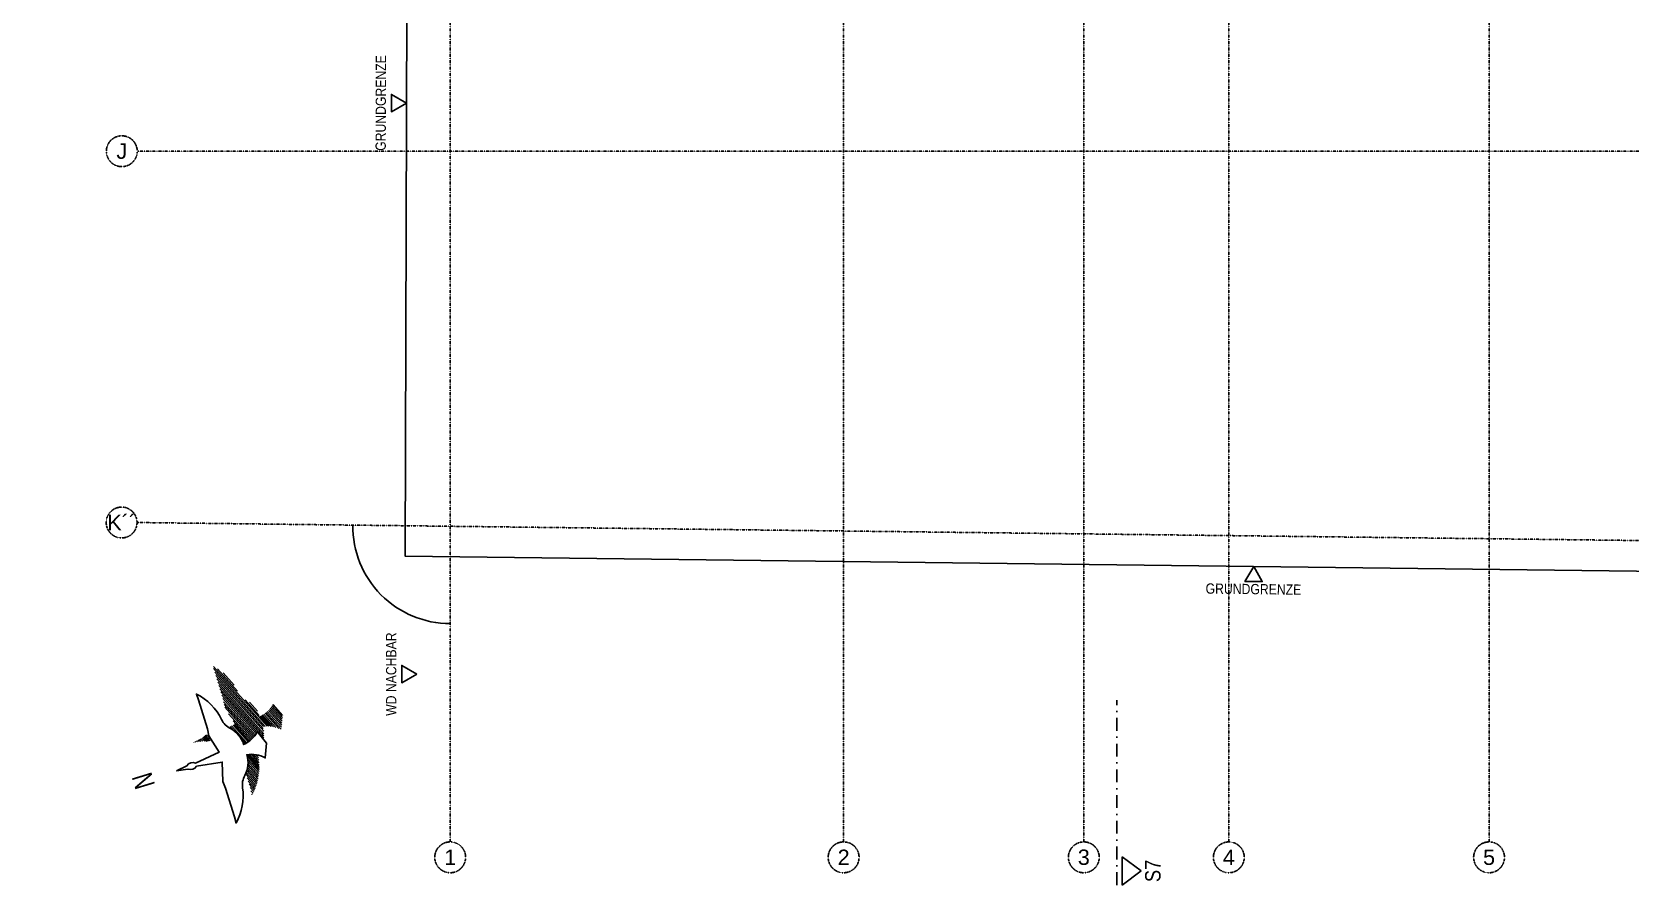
# Model space of a CAD drawing. Header units: millimetres. Extents: x -1798295 to -1733564, y -52013 to 52701.
# Drawn here: x -1769729 to -1754193, y -28885 to -20586 of the extents above; entities that cross this region are included whole.
import ezdxf
from ezdxf.enums import TextEntityAlignment as Align

# ---------------------------------------------------------------- set-up
doc = ezdxf.new("R2010")
doc.units = ezdxf.units.MM
for name, pattern in [('DASHDOT', [1, 0.5, -0.25, 0, -0.25]), ('STRICHPUNKT', [1, 0.5, -0.25, 0, -0.25]), ('STRICHPUNKTX2', [2, 1, -0.5, 0, -0.5])]:
    doc.linetypes.add(name, pattern=pattern)
for name, color, linetype in [('01-SCH-G00-L03-M0', 8, 'STRICHPUNKTX2'), ('02-ANS-G00-L03-M0', 8, 'Continuous'), ('02-AXO-G00-L03-M0', 8, 'STRICHPUNKT'), ('02-DIM-G00-L03-ACHSEN', 8, 'Continuous'), ('07-TXT---------M0', 8, 'Continuous'), ('09-FIL-G00-L03-BLAU', 161, 'Continuous'), ('09-VER-G00-L03-GRUNDSTÜCKSGRENZE', 161, 'Continuous')]:
    doc.layers.add(name, color=color, linetype=linetype)
doc.styles.add('ARIAL', font='arial.ttf', dxfattribs={"width": 0.85})
doc.styles.add('NORM7', font='norm.shx', dxfattribs={"width": 0.65})
doc.styles.get("Standard").update_dxf_attribs({"font": 'arial.ttf'})
doc.dimstyles.new('pp chromy&schneider', dxfattribs={"dimscale": 0.005, "dimtxt": 25, "dimasz": 10, "dimexe": 0, "dimexo": 0, "dimgap": 5, "dimtad": 1, "dimdec": 1, "dimlfac": 100, "dimrnd": 0.1, "dimzin": 9, "dimdsep": 46, "dimtxsty": 'ARIAL', "dimblk": 'c&s kote', "dimcen": 0, "dimse1": 1, "dimse2": 1, "dimclrd": 8, "dimclrt": 8, "dimadec": 0, "dimazin": 0, "dimtfac": 0.75, "dimtdec": 1, "dimtix": 1, "dimtmove": 2, "dimatfit": 0, "dimldrblk": 'NONE', "dimfxl": 1, "dimtolj": 1, "dimlwd": -1, "dimarcsym": 0})

# ---------------------------------------------------------------- blocks, each defined once
blk = doc.blocks.new('01-HK3')
blk.add_lwpolyline([(0, 0), (0.0423, 0.0732), (-0.0423, 0.0732)], close=True)
at = {"color": 0, "style": 'ARIAL', "width": 0.85}
blk.add_attdef('HEIGHT', text='', height=0.05, dxfattribs=at).set_placement((0, 0.35), align=Align.TOP_CENTER)
blk = doc.blocks.new('*X74')
at = {"color": 0}
for p, q in [((18.51, 8.999), (18.515, 9.005)), ((18.516, 8.97), (18.528, 8.982)), ((18.522, 8.94), (18.54, 8.959)), ((18.527, 8.911), (18.553, 8.936)), ((18.533, 8.881), (18.566, 8.914)), ((18.536, 8.778), (18.606, 8.848)), ((18.539, 8.852), (18.578, 8.891)), ((18.539, 8.816), (18.591, 8.868)), ((18.542, 8.749), (18.626, 8.833)), ((18.554, 8.725), (18.642, 8.813)), ((18.569, 8.705), (18.654, 8.79)), ((18.653, 7.799), (19.461, 8.607)), ((18.655, 8.755), (18.661, 8.762)), ((18.688, 7.799), (19.517, 8.628)), ((18.721, 7.938), (19.349, 8.566)), ((18.725, 7.801), (19.573, 8.648)), ((18.745, 7.926), (19.405, 8.587)), ((18.767, 7.807), (19.629, 8.669)), ((18.814, 7.819), (19.685, 8.69)), ((18.848, 7.817), (19.741, 8.71)), ((18.854, 7.788), (19.803, 8.737)), ((18.858, 7.756), (19.838, 8.736)), ((19.436, 8.299), (19.802, 8.665)), ((19.535, 8.363), (19.738, 8.566)), ((18.553, 8.088), (18.832, 8.367)), ((18.568, 8.067), (18.845, 8.344)), ((18.583, 8.048), (18.857, 8.321)), ((18.6, 8.029), (18.917, 8.345)), ((18.618, 8.011), (19.038, 8.431)), ((18.637, 7.995), (19.145, 8.503)), ((18.656, 7.979), (19.192, 8.515)), ((18.677, 7.964), (19.24, 8.528)), ((18.699, 7.951), (19.293, 8.545)), ((18.742, 8.312), (18.82, 8.39)), ((18.785, 8.391), (18.808, 8.413)), ((17.767, 7.903), (17.894, 8.03)), ((17.794, 7.894), (17.95, 8.051)), ((17.821, 7.886), (18.006, 8.071)), ((17.849, 7.879), (18.041, 8.071)), ((17.877, 7.872), (18.069, 8.063)), ((17.907, 7.866), (18.097, 8.057)), ((17.937, 7.861), (18.128, 8.052)), ((17.968, 7.857), (18.161, 8.049)), ((18, 7.853), (18.196, 8.049)), ((18.033, 7.851), (18.234, 8.052)), ((18.068, 7.85), (18.276, 8.059)), ((18.103, 7.85), (18.325, 8.072)), ((18.14, 7.852), (18.35, 8.061)), ((18.179, 7.855), (18.355, 8.031)), ((18.526, 8.132), (18.55, 8.155)), ((18.539, 8.109), (18.629, 8.199)), ((19.037, 7.9), (19.293, 8.156)), ((19.107, 7.935), (19.256, 8.084)), ((17.667, 7.945), (17.679, 7.956)), ((17.691, 7.933), (17.73, 7.972)), ((17.716, 7.923), (17.782, 7.989)), ((17.741, 7.913), (17.838, 8.01)), ((18.219, 7.86), (18.358, 7.999)), ((18.262, 7.867), (18.359, 7.965)), ((18.304, 7.875), (18.358, 7.928)), ((18.342, 7.877), (18.352, 7.887)), ((18.82, 7.506), (19.097, 7.783)), ((18.829, 7.55), (19.08, 7.802)), ((18.845, 7.602), (19.064, 7.821)), ((18.854, 7.646), (19.05, 7.842)), ((18.854, 7.505), (19.114, 7.765)), ((18.858, 7.686), (19.036, 7.864)), ((18.859, 7.722), (19.023, 7.886)), ((18.889, 7.504), (19.133, 7.748)), ((18.923, 7.503), (19.152, 7.732)), ((18.957, 7.502), (19.173, 7.717)), ((18.992, 7.501), (19.194, 7.703)), ((19.026, 7.5), (19.216, 7.69)), ((19.061, 7.499), (19.24, 7.679))]:
    blk.add_line(p, q, dxfattribs=at)
blk = doc.blocks.new('nordente')
blk.add_line((-0.464, -0.529), (-0.461, -0.54))
blk.add_lwpolyline([(0.89, 0.003), (0.671, 0.036, 0.372109), (0.492, 0.036), (-0.006, 0.104), (0.091, 0.466), (0.077, 0.605), (0.077, 1.193), (0.084, 1.315, 0.167923), (-0.239, 0.696, -0.165355), (-0.351, 0.48, 0.21005), (-0.504, 0.107, -0.179114), (-0.831, 0.271), (-0.938, 0.003), (-0.831, -0.265, -0.179114), (-0.504, -0.102, 0.21005), (-0.351, -0.474, -0.165355), (-0.239, -0.69, 0.167923), (0.084, -1.309), (0.077, -1.188), (0.077, -0.599), (0.091, -0.46), (-0.006, -0.098), (0.492, -0.031, 0.372109), (0.671, -0.031)], format="xyb", close=True)
at = {"xscale": 1.124999999999997, "yscale": 1.124999999999997, "zscale": 1.124999999999997, "rotation": 249.7859252661306}
blk.add_blockref('*X74', (-1.902, 22.615), dxfattribs=at)
at = {"style": 'NORM7', "width": 0.75}
blk.add_text('N', height=0.394, rotation=270, dxfattribs=at).set_placement((1.368, 0.003), align=Align.CENTER)
blk = doc.blocks.new('schnittführung')
at = {"color": 4, "linetype": 'DASHDOT', "ltscale": 0.25}
blk.add_line((0.237, -0.138), (0.237, 1.662), dxfattribs=at)
blk.add_line((0.237, -0.138), (0.237, 1.662), dxfattribs=at)
blk.add_line((0.237, -0.138), (0.237, 1.662), dxfattribs=at)
at = {"color": 4}
blk.add_lwpolyline([(0.187, 0.138), (0.187, -0.138), (0, 0)], close=True, dxfattribs=at)
at = {"layer": '07-TXT---------M0', "color": 9, "style": 'ARIAL', "text_generation_flag": 6, "width": 0.85}
blk.add_attdef('SCHNITT', text='', height=0.15, rotation=270, dxfattribs=at).set_placement((-0.037, 0), align=Align.CENTER)
blk = doc.blocks.new('c&s kote')
at = {"color": 8}
for p, q in [((0, -2), (0, 2)), ((0, 2), (0, -2)), ((-2, 0), (2, 0)), ((2, 0), (-2, 0))]:
    blk.add_line(p, q, dxfattribs=at)
blk.add_circle((0, 0), 0.5, dxfattribs=at)
blk = doc.blocks.new('*D277')
at = {"layer": '02-DIM-G00-L03-ACHSEN', "color": 8, "transparency": 16777216}
blk.add_arc((-1737493, 3998), 378, 0.0076, 89.9924, dxfattribs=at)
at = {"layer": 'Defpoints', "color": 0, "transparency": 16777216}
for p in [(-1737493, 6462), (-1737166, 4187), (-1768783, 3998), (-1735093, 3998), (-1737493, -28466)]:
    blk.add_point(p, dxfattribs=at)
at = {"layer": '02-DIM-G00-L03-ACHSEN', "color": 8, "transparency": 16777216, "xscale": 0.05, "yscale": 0.05, "zscale": 0.05}
for p, rotation in [((-1737493, 4376), 179.9962138351538), ((-1737115, 3998), 270.0037875515814)]:
    blk.add_blockref('c&s kote', p, dxfattribs=dict(at, rotation=rotation))
at = {"layer": '02-DIM-G00-L03-ACHSEN', "color": 8, "transparency": 16777216, "insert": (-1737226, 4266), "char_height": 0.125, "attachment_point": 5, "rotation": 315, "style": 'ARIAL'}
blk.add_mtext('\\A1;90.00°', dxfattribs=at)
blk = doc.blocks.new('_None')
blk = doc.blocks.new('*D278')
at = {"layer": '02-DIM-G00-L03-ACHSEN', "color": 8, "transparency": 16777216}
blk.add_arc((-1765663, -25395), 947, 179.3155, 269.997, dxfattribs=at)
at = {"layer": 'Defpoints', "color": 0, "transparency": 16777216}
for p in [(-1765663, 6462), (-1768706, -25359), (-1735093, -25762), (-1766487, -25862), (-1765663, -28466)]:
    blk.add_point(p, dxfattribs=at)
at = {"layer": '02-DIM-G00-L03-ACHSEN', "color": 8, "transparency": 16777216, "xscale": 0.05, "yscale": 0.05, "zscale": 0.05}
for p, rotation in [((-1766610, -25384), 89.31399766154718), ((-1765663, -26342), 359.998487369845)]:
    blk.add_blockref('c&s kote', p, dxfattribs=dict(at, rotation=rotation))
at = {"layer": '02-DIM-G00-L03-ACHSEN', "color": 8, "transparency": 16777216, "insert": (-1766337, -26060), "char_height": 0.125, "attachment_point": 5, "rotation": 314.6562, "style": 'ARIAL'}
blk.add_mtext('\\A1;90.69°', dxfattribs=at)
blk = doc.blocks.new('*D279')
at = {"layer": '02-DIM-G00-L03-ACHSEN', "color": 8, "transparency": 16777216}
blk.add_arc((-1737493, -25733), 916, 270.0031, 359.3094, dxfattribs=at)
at = {"layer": 'Defpoints', "color": 0, "transparency": 16777216}
for p in [(-1737493, 6462), (-1768706, -25359), (-1735093, -25762), (-1737038, -26529), (-1737493, -28466)]:
    blk.add_point(p, dxfattribs=at)
at = {"layer": '02-DIM-G00-L03-ACHSEN', "color": 8, "transparency": 16777216, "xscale": 0.05, "yscale": 0.05, "zscale": 0.05}
for p, rotation in [((-1736577, -25744), 89.31092105198894), ((-1737493, -26650), 180.0015639796901)]:
    blk.add_blockref('c&s kote', p, dxfattribs=dict(at, rotation=rotation))
at = {"layer": '02-DIM-G00-L03-ACHSEN', "color": 8, "transparency": 16777216, "insert": (-1736849, -26385), "char_height": 0.125, "attachment_point": 5, "rotation": 44.6562, "style": 'ARIAL'}
blk.add_mtext('\\A1;89.31°', dxfattribs=at)

msp = doc.modelspace()

# ---------------------------------------------------------------- linework, layer by layer
at = {"layer": '02-AXO-G00-L03-M0', "color": 251, "true_color": 0x636466}
for points in [[(-1765663.3326, 6461.8257), (-1765663.3321, -28465.6161)], [(-1761838.3326, 6461.8258), (-1761838.3321, -28465.616)], [(-1759503.3328, 6461.8258), (-1759503.3324, -28465.616)], [(-1758093.3326, 6461.8258), (-1758093.3321, -28465.616)], [(-1758093.3326, 6461.8258), (-1758093.3321, -28465.616)], [(-1755563.3326, 6461.8259), (-1755563.3321, -28465.6159)], [(-1768705.9637, -21746.8725), (-1735093.3322, -21746.872)], [(-1768705.9637, -25358.7014), (-1735093.3322, -25762.0526)]]:
    msp.add_lwpolyline(points, dxfattribs=at)
for centre in [(-1768855.9637, -21746.8725), (-1768857.6137, -25358.7014), (-1765663.3321, -28615.6161), (-1761838.3321, -28615.616), (-1759503.3324, -28615.616), (-1758093.3321, -28615.616), (-1755563.3321, -28615.6159)]:
    msp.add_circle(centre, 150, dxfattribs=at)
at = {"layer": '09-VER-G00-L03-GRUNDSTÜCKSGRENZE', "color": 251, "true_color": 0x636466}
msp.add_lwpolyline([(-1738443.3362, -26015.1962), (-1749606.4063, -25887.8999), (-1766101.6008, -25684.4748), (-1766009.1343, 4259.5436), (-1792927.1881, 4208.4721), (-1793057.1833, 4209.1356), (-1792974.6592, 20376.8239), (-1792964.8981, 22289.1605), (-1777971.1258, 22405.3561), (-1755608.3691, 22460.8982), (-1755726.0561, 4278.4007), (-1755591.8376, 4279.3082), (-1738443.3386, 4311.844)], close=True, dxfattribs=at)

# ---------------------------------------------------------------- block references
at = {"layer": '01-SCH-G00-L03-M0', "color": 251, "true_color": 0x636466}
ref = msp.add_blockref('schnittführung', (-1758944.4347, -28747.5023), dxfattribs=dict(at, xscale=-999.9999999999995, yscale=999.9999999999995, zscale=999.9999999999995, rotation=6.913632067e-07))
ref.add_attrib('SCHNITT', 'S7', dxfattribs={"layer": '07-TXT---------M0', "color": 9, "extrusion": (0, 0, -1), "height": 150, "rotation": 269.99999931, "style": 'ARIAL', "text_generation_flag": 2, "width": 0.85}).set_placement((1758907.1754, -28747.5023), align=Align.TOP_CENTER)
at = {"layer": '02-ANS-G00-L03-M0', "color": 251, "true_color": 0x636466, "xscale": 499.9999999999998, "yscale": 499.9999999999998, "zscale": 499.9999999999998, "rotation": 197.0465419682703}
msp.add_blockref('nordente', (-1767898.2864, -27640.8752), dxfattribs=at)
at = {"layer": '02-DIM-G00-L03-ACHSEN', "color": 251, "true_color": 0x636466}
ref = msp.add_blockref('01-HK3', (-1765987.3738, -26833.4605), dxfattribs=dict(at, xscale=-2000.000000016161, yscale=2000.000000025193, zscale=2000, rotation=90.00000066926609))
ref.add_attrib('HEIGHT', 'WD NACHBAR', dxfattribs={"layer": '0', "color": 0, "extrusion": (0, 0, -1), "height": 100, "rotation": 269.99999933, "style": 'ARIAL', "text_generation_flag": 2, "width": 0.85}).set_placement((1766287.3738, -26833.4605), align=Align.TOP_CENTER)
at = {"layer": '09-FIL-G00-L03-BLAU', "color": 251, "true_color": 0x636466}
ref = msp.add_blockref('01-HK3', (-1766087.9952, -21278.4789), dxfattribs=dict(at, xscale=-2000.000000016161, yscale=2000.000000025193, zscale=2000, rotation=89.82307228593432))
ref.add_attrib('HEIGHT', 'GRUNDGRENZE', dxfattribs={"layer": '0', "color": 0, "extrusion": (0, 0, -1), "height": 100, "rotation": 270.17692771, "style": 'ARIAL', "text_generation_flag": 2, "width": 0.85}).set_placement((1766387.9938, -21277.5525), align=Align.TOP_CENTER)
ref = msp.add_blockref('01-HK3', (-1757851.3415, -25786.2202), dxfattribs=dict(at, xscale=-2000.000000016163, yscale=2000.000000025193, zscale=2000, rotation=179.2934420851774))
ref.add_attrib('HEIGHT', 'GRUNDGRENZE', dxfattribs={"layer": '0', "color": 0, "extrusion": (0, 0, -1), "height": 100, "rotation": 180.70655791, "style": 'ARIAL', "text_generation_flag": 4, "width": 0.85}).set_placement((1757855.0409, -26086.1974), align=Align.BOTTOM_CENTER)

# ---------------------------------------------------------------- texts
at = {"layer": '02-AXO-G00-L03-M0', "color": 251, "true_color": 0x636466, "char_height": 150, "width": 303.3, "attachment_point": 5}
for s, insert, rotation in [('{\\fArial|b0|i0|c0|p34;J}', (-1768855.9637, -21746.8725), 0.00000069), ('{\\fArial|b0|i0|c0|p34;K´´}', (-1768857.6137, -25358.7014), 0.0000044), ('{\\fArial|b0|i0|c0|p34;1}', (-1765663.3321, -28615.6161), 0.0000044), ('{\\fArial|b0|i0|c0|p34;2}', (-1761838.3321, -28615.616), 0.0000044), ('{\\fArial|b0|i0|c0|p34;3}', (-1759503.3324, -28615.616), 0.0000044), ('{\\fArial|b0|i0|c0|p34;4}', (-1758093.3321, -28615.616), 0.0000044), ('{\\fArial|b0|i0|c0|p34;5}', (-1755563.3321, -28615.6159), 0.00000069)]:
    msp.add_mtext(s, dxfattribs=dict(at, insert=insert, rotation=rotation))

# ---------------------------------------------------------------- dimensions: what is measured, and where the dimension line sits
at = {"layer": '02-DIM-G00-L03-ACHSEN', "color": 251, "true_color": 0x636466}
for base, line1, line2, picture, middle in [((-1737165.7549, 4187.2537), ((-1768782.5963, 3998.1263), (-1735093.3325, 3998.1267)), ((-1737493.3326, 6461.8261), (-1737493.3321, -28465.6157)), '*D277', (-1737225.8037, 4265.6555)), ((-1737038.3742, -26528.5927), ((-1737493.3326, 6461.8261), (-1737493.3321, -28465.6157)), ((-1768705.9637, -25358.7014), (-1735093.3322, -25762.0526)), '*D279', (-1736849.392, -26384.9664)), ((-1766486.8046, -25861.902), ((-1765663.3326, 6461.8257), (-1765663.3321, -28465.6161)), ((-1768705.9637, -25358.7014), (-1735093.3322, -25762.0526)), '*D278', (-1766336.5652, -26060.4157))]:
    dim = msp.add_angular_dim_2l(base=base, line1=line1, line2=line2, dimstyle='pp chromy&schneider', override={"dimzin": 8, "dimadec": 2}, dxfattribs=at)
    dim.commit()
    dim.dimension.update_dxf_attribs({"geometry": picture, "text_midpoint": middle})

doc.saveas('drawing.dxf')
